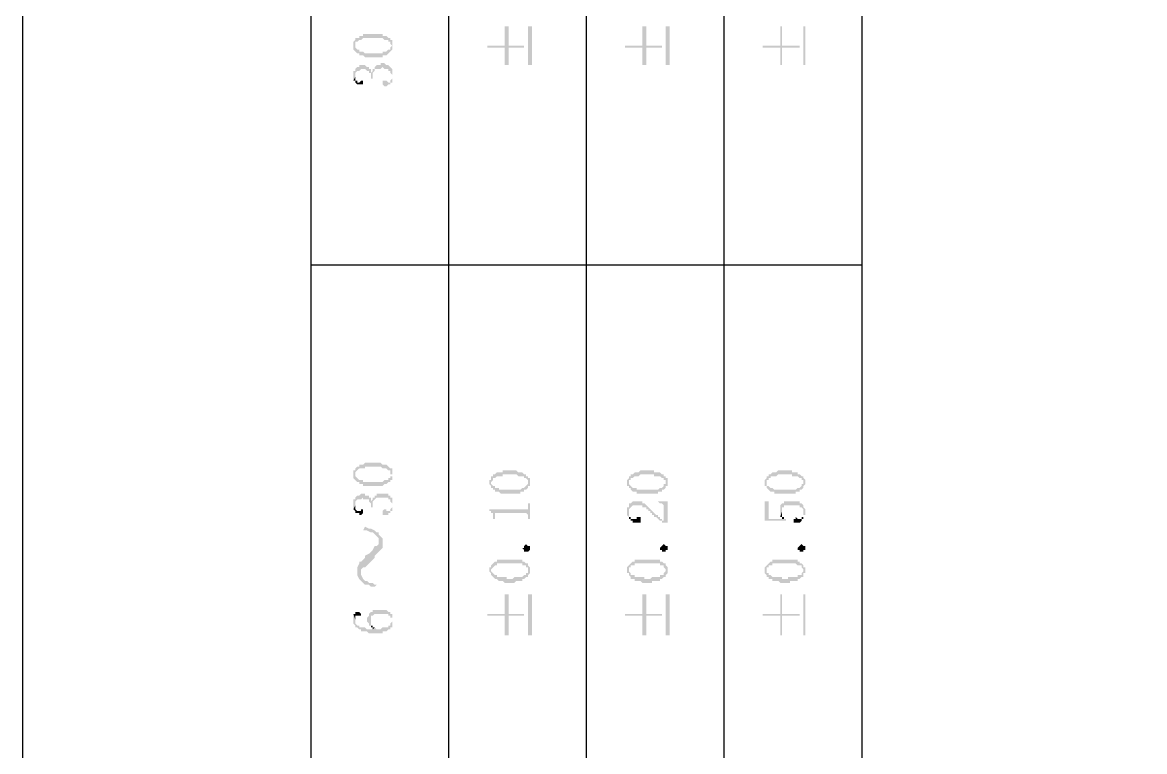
# Model space of a CAD drawing. Header units: millimetres. Extents: x 1167 to 2269, y 1197 to 1555.
# Drawn here: x 1849.13 to 1875.24, y 1325.97 to 1342.94 of the extents above; entities that cross this region are included whole.
import ezdxf

# ---------------------------------------------------------------- set-up
doc = ezdxf.new("R2010")
doc.units = ezdxf.units.MM

msp = doc.modelspace()

# ---------------------------------------------------------------- hatches: boundary and pattern name
at = {"transparency": 33554559}
for points in [[(1859.9466, 1342.39939), (1859.9466, 1342.35426), (1860.35279, 1342.35426), (1860.35279, 1341.94807), (1860.44305, 1341.94807), (1860.44305, 1342.35426), (1860.80411, 1342.35426), (1860.80411, 1342.39939), (1860.44305, 1342.39939), (1860.44305, 1342.85071), (1860.35279, 1342.85071), (1860.35279, 1342.39939)], [(1860.98464, 1341.94807), (1860.98464, 1342.85071), (1860.89437, 1342.85071), (1860.89437, 1341.94807)], [(1863.15098, 1342.39939), (1863.15098, 1342.35426), (1863.55717, 1342.35426), (1863.55717, 1341.94807), (1863.64743, 1341.94807), (1863.64743, 1342.35426), (1864.00849, 1342.35426), (1864.00849, 1342.39939), (1863.64743, 1342.39939), (1863.64743, 1342.85071), (1863.55717, 1342.85071), (1863.55717, 1342.39939)], [(1864.18902, 1341.94807), (1864.18902, 1342.85071), (1864.09876, 1342.85071), (1864.09876, 1341.94807)], [(1866.35536, 1342.39939), (1866.35536, 1342.35426), (1866.76155, 1342.35426), (1866.76155, 1341.94807), (1866.80669, 1341.94807), (1866.80669, 1342.35426), (1867.21288, 1342.35426), (1867.21288, 1342.39939), (1866.80669, 1342.39939), (1866.80669, 1342.85071), (1866.76155, 1342.85071), (1866.76155, 1342.39939)], [(1867.34827, 1341.94807), (1867.34827, 1342.85071), (1867.30314, 1342.85071), (1867.30314, 1341.94807)], [(1856.83248, 1342.39939), (1856.83248, 1342.35426), (1856.83248, 1342.30913), (1856.83248, 1342.30913), (1856.87761, 1342.26399), (1856.87761, 1342.39939), (1856.87761, 1342.44452), (1856.87761, 1342.48966), (1856.92274, 1342.48966), (1856.96787, 1342.53479), (1857.013, 1342.53479), (1857.05814, 1342.57992), (1857.50946, 1342.57992), (1857.55459, 1342.53479), (1857.64486, 1342.53479), (1857.64486, 1342.48966), (1857.68999, 1342.48966), (1857.68999, 1342.44452), (1857.68999, 1342.44452), (1857.73512, 1342.39939), (1857.73512, 1342.53479), (1857.68999, 1342.53479), (1857.68999, 1342.57992), (1857.64486, 1342.57992), (1857.59972, 1342.62505), (1857.50946, 1342.62505), (1857.50946, 1342.67018), (1857.05814, 1342.67018), (1857.05814, 1342.62505), (1856.96787, 1342.62505), (1856.96787, 1342.57992), (1856.87761, 1342.57992), (1856.87761, 1342.53479), (1856.87761, 1342.53479), (1856.83248, 1342.48966), (1856.83248, 1342.44452), (1856.83248, 1342.44452)], [(1856.87761, 1342.26399), (1856.87761, 1342.26399), (1856.92274, 1342.21886), (1856.96787, 1342.21886), (1856.96787, 1342.17373), (1857.05814, 1342.17373), (1857.10327, 1342.1286), (1857.50946, 1342.1286), (1857.50946, 1342.17373), (1857.59972, 1342.17373), (1857.64486, 1342.21886), (1857.64486, 1342.21886), (1857.68999, 1342.26399), (1857.68999, 1342.26399), (1857.73512, 1342.30913), (1857.73512, 1342.39939), (1857.73512, 1342.44452), (1857.73512, 1342.48966), (1857.73512, 1342.53479), (1857.73512, 1342.39939), (1857.73512, 1342.39939), (1857.68999, 1342.35426), (1857.68999, 1342.30913), (1857.64486, 1342.30913), (1857.59972, 1342.26399), (1857.50946, 1342.26399), (1857.50946, 1342.21886), (1857.10327, 1342.21886), (1857.05814, 1342.26399), (1856.96787, 1342.26399), (1856.96787, 1342.30913), (1856.92274, 1342.30913), (1856.87761, 1342.35426), (1856.87761, 1342.39939), (1856.87761, 1342.39939)], [(1856.83248, 1341.72241), (1856.83248, 1341.67728), (1856.83248, 1341.63214), (1856.83248, 1341.58701), (1856.87761, 1341.67728), (1856.87761, 1341.76754), (1856.87761, 1341.76754), (1856.92274, 1341.81267), (1856.96787, 1341.81267), (1857.013, 1341.8578), (1857.10327, 1341.8578), (1857.1484, 1341.81267), (1857.19353, 1341.81267), (1857.19353, 1341.76754), (1857.23867, 1341.76754), (1857.23867, 1341.72241), (1857.23867, 1341.63214), (1857.2838, 1341.63214), (1857.2838, 1341.67728), (1857.2838, 1341.76754), (1857.2838, 1341.76754), (1857.32893, 1341.81267), (1857.32893, 1341.8578), (1857.46433, 1341.8578), (1857.50946, 1341.90294), (1857.50946, 1341.90294), (1857.55459, 1341.8578), (1857.64486, 1341.8578), (1857.64486, 1341.81267), (1857.68999, 1341.81267), (1857.68999, 1341.76754), (1857.73512, 1341.72241), (1857.73512, 1341.67728), (1857.73512, 1341.8578), (1857.73512, 1341.8578), (1857.68999, 1341.90294), (1857.68999, 1341.90294), (1857.64486, 1341.94807), (1857.59972, 1341.94807), (1857.55459, 1341.9932), (1857.46433, 1341.9932), (1857.46433, 1341.94807), (1857.37406, 1341.94807), (1857.32893, 1341.90294), (1857.32893, 1341.8578), (1857.2838, 1341.8578), (1857.2838, 1341.81267), (1857.2838, 1341.81267), (1857.23867, 1341.76754), (1857.23867, 1341.81267), (1857.23867, 1341.8578), (1857.19353, 1341.8578), (1857.19353, 1341.90294), (1857.1484, 1341.90294), (1857.10327, 1341.94807), (1856.96787, 1341.94807), (1856.96787, 1341.90294), (1856.92274, 1341.90294), (1856.87761, 1341.8578), (1856.87761, 1341.81267), (1856.83248, 1341.81267), (1856.83248, 1341.76754)], [(1857.50946, 1341.49675), (1857.50946, 1341.49675), (1857.55459, 1341.45162), (1857.59972, 1341.45162), (1857.64486, 1341.49675), (1857.68999, 1341.49675), (1857.68999, 1341.54188), (1857.73512, 1341.54188), (1857.73512, 1341.63214), (1857.73512, 1341.67728), (1857.73512, 1341.72241), (1857.73512, 1341.81267), (1857.73512, 1341.8578), (1857.73512, 1341.67728), (1857.73512, 1341.63214), (1857.73512, 1341.63214), (1857.68999, 1341.58701), (1857.68999, 1341.54188), (1857.64486, 1341.54188), (1857.59972, 1341.58701), (1857.50946, 1341.58701), (1857.50946, 1341.54188), (1857.50946, 1341.54188)], [(1856.83248, 1341.58701), (1856.87761, 1341.58701), (1856.87761, 1341.54188), (1856.87761, 1341.54188), (1856.92274, 1341.49675), (1857.05814, 1341.49675), (1857.05814, 1341.54188), (1857.05814, 1341.58701), (1857.013, 1341.58701), (1856.96787, 1341.54188), (1856.92274, 1341.54188), (1856.92274, 1341.58701), (1856.87761, 1341.58701), (1856.87761, 1341.67728), (1856.87761, 1341.67728)], [(1856.83248, 1332.42518), (1856.83248, 1332.38005), (1856.83248, 1332.33492), (1856.83248, 1332.33492), (1856.87761, 1332.28978), (1856.87761, 1332.42518), (1856.87761, 1332.47031), (1856.87761, 1332.47031), (1856.92274, 1332.51545), (1856.92274, 1332.51545), (1856.96787, 1332.56058), (1857.10327, 1332.56058), (1857.10327, 1332.60571), (1857.46433, 1332.60571), (1857.50946, 1332.56058), (1857.59972, 1332.56058), (1857.64486, 1332.51545), (1857.68999, 1332.51545), (1857.68999, 1332.47031), (1857.68999, 1332.42518), (1857.73512, 1332.42518), (1857.73512, 1332.56058), (1857.68999, 1332.56058), (1857.64486, 1332.60571), (1857.64486, 1332.60571), (1857.59972, 1332.65084), (1857.50946, 1332.65084), (1857.46433, 1332.69597), (1857.10327, 1332.69597), (1857.05814, 1332.65084), (1856.96787, 1332.65084), (1856.96787, 1332.60571), (1856.92274, 1332.60571), (1856.87761, 1332.56058), (1856.87761, 1332.51545), (1856.83248, 1332.51545)], [(1856.87761, 1332.28978), (1856.87761, 1332.28978), (1856.92274, 1332.24465), (1856.96787, 1332.24465), (1856.96787, 1332.19952), (1857.05814, 1332.19952), (1857.05814, 1332.15439), (1857.50946, 1332.15439), (1857.55459, 1332.19952), (1857.59972, 1332.19952), (1857.64486, 1332.24465), (1857.68999, 1332.24465), (1857.68999, 1332.28978), (1857.73512, 1332.28978), (1857.73512, 1332.33492), (1857.73512, 1332.38005), (1857.73512, 1332.42518), (1857.73512, 1332.47031), (1857.73512, 1332.51545), (1857.73512, 1332.56058), (1857.73512, 1332.38005), (1857.68999, 1332.38005), (1857.68999, 1332.33492), (1857.64486, 1332.33492), (1857.64486, 1332.28978), (1857.55459, 1332.28978), (1857.50946, 1332.24465), (1857.05814, 1332.24465), (1857.05814, 1332.28978), (1856.96787, 1332.28978), (1856.92274, 1332.33492), (1856.92274, 1332.33492), (1856.87761, 1332.38005), (1856.87761, 1332.42518)], [(1859.99173, 1332.24465), (1859.99173, 1332.19952), (1860.03686, 1332.15439), (1860.03686, 1332.10926), (1860.03686, 1332.24465), (1860.03686, 1332.24465), (1860.08199, 1332.28978), (1860.08199, 1332.33492), (1860.12712, 1332.33492), (1860.17226, 1332.38005), (1860.30765, 1332.38005), (1860.30765, 1332.42518), (1860.62358, 1332.42518), (1860.66871, 1332.38005), (1860.80411, 1332.38005), (1860.80411, 1332.33492), (1860.84924, 1332.33492), (1860.89437, 1332.28978), (1860.89437, 1332.24465), (1860.89437, 1332.38005), (1860.84924, 1332.38005), (1860.84924, 1332.42518), (1860.80411, 1332.42518), (1860.75898, 1332.47031), (1860.66871, 1332.47031), (1860.62358, 1332.51545), (1860.30765, 1332.51545), (1860.30765, 1332.47031), (1860.17226, 1332.47031), (1860.12712, 1332.42518), (1860.08199, 1332.42518), (1860.08199, 1332.38005), (1860.03686, 1332.38005), (1860.03686, 1332.33492), (1860.03686, 1332.28978), (1859.99173, 1332.28978)], [(1863.19611, 1332.24465), (1863.19611, 1332.15439), (1863.24124, 1332.15439), (1863.24124, 1332.10926), (1863.24124, 1332.24465), (1863.24124, 1332.28978), (1863.28638, 1332.28978), (1863.28638, 1332.33492), (1863.33151, 1332.33492), (1863.37664, 1332.38005), (1863.46691, 1332.38005), (1863.51204, 1332.42518), (1863.82796, 1332.42518), (1863.82796, 1332.38005), (1863.96336, 1332.38005), (1864.00849, 1332.33492), (1864.05362, 1332.33492), (1864.05362, 1332.28978), (1864.09876, 1332.28978), (1864.09876, 1332.24465), (1864.09876, 1332.38005), (1864.05362, 1332.38005), (1864.05362, 1332.42518), (1864.00849, 1332.42518), (1863.96336, 1332.47031), (1863.82796, 1332.47031), (1863.82796, 1332.51545), (1863.51204, 1332.51545), (1863.46691, 1332.47031), (1863.37664, 1332.47031), (1863.33151, 1332.42518), (1863.28638, 1332.42518), (1863.28638, 1332.38005), (1863.24124, 1332.38005), (1863.24124, 1332.33492), (1863.24124, 1332.33492), (1863.19611, 1332.28978)], [(1866.4005, 1332.24465), (1866.4005, 1332.15439), (1866.44563, 1332.15439), (1866.44563, 1332.10926), (1866.44563, 1332.24465), (1866.44563, 1332.28978), (1866.49076, 1332.28978), (1866.49076, 1332.33492), (1866.53589, 1332.33492), (1866.53589, 1332.38005), (1866.67129, 1332.38005), (1866.71642, 1332.42518), (1867.03235, 1332.42518), (1867.03235, 1332.38005), (1867.16774, 1332.38005), (1867.21288, 1332.33492), (1867.25801, 1332.33492), (1867.25801, 1332.28978), (1867.30314, 1332.28978), (1867.30314, 1332.24465), (1867.30314, 1332.38005), (1867.25801, 1332.38005), (1867.21288, 1332.42518), (1867.16774, 1332.42518), (1867.16774, 1332.47031), (1867.03235, 1332.47031), (1867.03235, 1332.51545), (1866.71642, 1332.51545), (1866.67129, 1332.47031), (1866.58103, 1332.47031), (1866.53589, 1332.42518), (1866.49076, 1332.42518), (1866.49076, 1332.38005), (1866.44563, 1332.38005), (1866.44563, 1332.33492), (1866.44563, 1332.33492), (1866.4005, 1332.28978)], [(1860.03686, 1332.10926), (1860.08199, 1332.10926), (1860.08199, 1332.06412), (1860.12712, 1332.06412), (1860.12712, 1332.01899), (1860.21739, 1332.01899), (1860.26252, 1331.97386), (1860.71384, 1331.97386), (1860.71384, 1332.01899), (1860.80411, 1332.01899), (1860.80411, 1332.06412), (1860.84924, 1332.06412), (1860.89437, 1332.10926), (1860.89437, 1332.15439), (1860.9395, 1332.15439), (1860.9395, 1332.19952), (1860.9395, 1332.24465), (1860.9395, 1332.28978), (1860.9395, 1332.33492), (1860.89437, 1332.33492), (1860.89437, 1332.38005), (1860.89437, 1332.19952), (1860.89437, 1332.19952), (1860.84924, 1332.15439), (1860.84924, 1332.15439), (1860.80411, 1332.10926), (1860.75898, 1332.10926), (1860.71384, 1332.06412), (1860.21739, 1332.06412), (1860.21739, 1332.10926), (1860.12712, 1332.10926), (1860.12712, 1332.15439), (1860.08199, 1332.15439), (1860.03686, 1332.19952), (1860.03686, 1332.24465)], [(1863.24124, 1332.10926), (1863.28638, 1332.10926), (1863.28638, 1332.06412), (1863.28638, 1332.06412), (1863.33151, 1332.01899), (1863.42177, 1332.01899), (1863.42177, 1331.97386), (1863.91823, 1331.97386), (1863.91823, 1332.01899), (1864.00849, 1332.01899), (1864.00849, 1332.06412), (1864.05362, 1332.06412), (1864.09876, 1332.10926), (1864.09876, 1332.15439), (1864.14389, 1332.15439), (1864.14389, 1332.19952), (1864.14389, 1332.24465), (1864.14389, 1332.28978), (1864.14389, 1332.33492), (1864.09876, 1332.33492), (1864.09876, 1332.38005), (1864.09876, 1332.19952), (1864.05362, 1332.19952), (1864.05362, 1332.15439), (1864.05362, 1332.15439), (1864.00849, 1332.10926), (1863.96336, 1332.10926), (1863.91823, 1332.06412), (1863.42177, 1332.06412), (1863.42177, 1332.10926), (1863.33151, 1332.10926), (1863.28638, 1332.15439), (1863.28638, 1332.15439), (1863.24124, 1332.19952), (1863.24124, 1332.24465)], [(1866.44563, 1332.10926), (1866.44563, 1332.10926), (1866.49076, 1332.06412), (1866.49076, 1332.06412), (1866.53589, 1332.01899), (1866.62616, 1332.01899), (1866.62616, 1331.97386), (1867.12261, 1331.97386), (1867.12261, 1332.01899), (1867.21288, 1332.01899), (1867.21288, 1332.06412), (1867.25801, 1332.06412), (1867.30314, 1332.10926), (1867.30314, 1332.15439), (1867.30314, 1332.15439), (1867.34827, 1332.19952), (1867.34827, 1332.24465), (1867.34827, 1332.28978), (1867.34827, 1332.28978), (1867.30314, 1332.33492), (1867.30314, 1332.38005), (1867.30314, 1332.19952), (1867.25801, 1332.19952), (1867.25801, 1332.15439), (1867.25801, 1332.15439), (1867.21288, 1332.10926), (1867.16774, 1332.10926), (1867.12261, 1332.06412), (1866.62616, 1332.06412), (1866.58103, 1332.10926), (1866.53589, 1332.10926), (1866.49076, 1332.15439), (1866.44563, 1332.15439), (1866.44563, 1332.19952), (1866.44563, 1332.24465)], [(1856.83248, 1331.70307), (1856.83248, 1331.6128), (1856.83248, 1331.6128), (1856.87761, 1331.70307), (1856.87761, 1331.7482), (1856.87761, 1331.79333), (1856.87761, 1331.79333), (1856.92274, 1331.83846), (1857.013, 1331.83846), (1857.05814, 1331.88359), (1857.05814, 1331.83846), (1857.19353, 1331.83846), (1857.19353, 1331.79333), (1857.19353, 1331.79333), (1857.23867, 1331.7482), (1857.23867, 1331.70307), (1857.23867, 1331.65793), (1857.2838, 1331.65793), (1857.2838, 1331.70307), (1857.2838, 1331.79333), (1857.2838, 1331.79333), (1857.32893, 1331.83846), (1857.32893, 1331.83846), (1857.37406, 1331.88359), (1857.64486, 1331.88359), (1857.64486, 1331.83846), (1857.68999, 1331.83846), (1857.68999, 1331.79333), (1857.68999, 1331.79333), (1857.73512, 1331.7482), (1857.73512, 1331.70307), (1857.73512, 1331.88359), (1857.68999, 1331.88359), (1857.68999, 1331.92873), (1857.64486, 1331.92873), (1857.64486, 1331.97386), (1857.37406, 1331.97386), (1857.37406, 1331.92873), (1857.32893, 1331.92873), (1857.32893, 1331.88359), (1857.2838, 1331.88359), (1857.2838, 1331.83846), (1857.2838, 1331.83846), (1857.23867, 1331.79333), (1857.23867, 1331.88359), (1857.19353, 1331.88359), (1857.19353, 1331.92873), (1857.10327, 1331.92873), (1857.10327, 1331.97386), (1857.013, 1331.97386), (1856.96787, 1331.92873), (1856.92274, 1331.92873), (1856.87761, 1331.88359), (1856.87761, 1331.83846), (1856.83248, 1331.83846), (1856.83248, 1331.79333), (1856.83248, 1331.7482)], [(1856.83248, 1331.6128), (1856.87761, 1331.56767), (1856.87761, 1331.52254), (1856.96787, 1331.52254), (1856.96787, 1331.47741), (1857.013, 1331.47741), (1857.05814, 1331.52254), (1857.05814, 1331.56767), (1857.05814, 1331.6128), (1857.013, 1331.6128), (1857.013, 1331.56767), (1856.92274, 1331.56767), (1856.87761, 1331.6128), (1856.87761, 1331.65793), (1856.87761, 1331.70307)], [(1857.50946, 1331.52254), (1857.50946, 1331.47741), (1857.64486, 1331.47741), (1857.64486, 1331.52254), (1857.68999, 1331.52254), (1857.68999, 1331.56767), (1857.73512, 1331.56767), (1857.73512, 1331.6128), (1857.73512, 1331.70307), (1857.73512, 1331.7482), (1857.73512, 1331.79333), (1857.73512, 1331.83846), (1857.73512, 1331.70307), (1857.73512, 1331.65793), (1857.73512, 1331.65793), (1857.68999, 1331.6128), (1857.68999, 1331.56767), (1857.59972, 1331.56767), (1857.59972, 1331.6128), (1857.55459, 1331.6128), (1857.50946, 1331.56767), (1857.50946, 1331.56767)], [(1859.99173, 1331.6128), (1859.99173, 1331.56767), (1860.03686, 1331.56767), (1860.03686, 1331.52254), (1860.08199, 1331.52254), (1860.08199, 1331.47741), (1860.08199, 1331.43227), (1860.08199, 1331.38714), (1860.12712, 1331.38714), (1860.12712, 1331.47741), (1860.12712, 1331.52254), (1860.84924, 1331.52254), (1860.89437, 1331.47741), (1860.89437, 1331.43227), (1860.89437, 1331.38714), (1860.9395, 1331.38714), (1860.9395, 1331.7482), (1860.89437, 1331.7482), (1860.89437, 1331.65793), (1860.89437, 1331.6128), (1860.80411, 1331.6128)], [(1863.19611, 1331.56767), (1863.19611, 1331.52254), (1863.19611, 1331.47741), (1863.24124, 1331.43227), (1863.24124, 1331.56767), (1863.24124, 1331.6128), (1863.24124, 1331.6128), (1863.28638, 1331.65793), (1863.28638, 1331.65793), (1863.33151, 1331.70307), (1863.55717, 1331.70307), (1863.55717, 1331.65793), (1863.64743, 1331.65793), (1863.64743, 1331.6128), (1863.69257, 1331.6128), (1863.69257, 1331.56767), (1863.7377, 1331.56767), (1863.7377, 1331.52254), (1863.78283, 1331.52254), (1863.78283, 1331.47741), (1863.82796, 1331.47741), (1863.82796, 1331.43227), (1863.8731, 1331.43227), (1863.91823, 1331.38714), (1863.91823, 1331.38714), (1863.96336, 1331.34201), (1864.00849, 1331.34201), (1864.00849, 1331.29688), (1864.05362, 1331.29688), (1864.05362, 1331.34201), (1864.00849, 1331.34201), (1864.00849, 1331.38714), (1863.96336, 1331.38714), (1863.96336, 1331.43227), (1863.91823, 1331.43227), (1863.91823, 1331.47741), (1863.8731, 1331.47741), (1863.82796, 1331.52254), (1863.82796, 1331.52254), (1863.78283, 1331.56767), (1863.78283, 1331.56767), (1863.7377, 1331.6128), (1863.7377, 1331.6128), (1863.69257, 1331.65793), (1863.69257, 1331.65793), (1863.64743, 1331.70307), (1863.64743, 1331.70307), (1863.6023, 1331.7482), (1863.55717, 1331.7482), (1863.55717, 1331.79333), (1863.33151, 1331.79333), (1863.28638, 1331.7482), (1863.24124, 1331.7482), (1863.24124, 1331.70307), (1863.24124, 1331.65793), (1863.19611, 1331.65793)], [(1863.91823, 1331.79333), (1863.91823, 1331.79333), (1863.96336, 1331.7482), (1864.00849, 1331.7482), (1864.05362, 1331.70307), (1864.05362, 1331.29688), (1864.14389, 1331.29688), (1864.14389, 1331.79333)], [(1866.4005, 1331.79333), (1866.4005, 1331.34201), (1866.89695, 1331.34201), (1866.89695, 1331.38714), (1866.49076, 1331.38714), (1866.49076, 1331.79333)], [(1866.76155, 1331.56767), (1866.76155, 1331.52254), (1866.76155, 1331.47741), (1866.76155, 1331.43227), (1866.76155, 1331.43227), (1866.80669, 1331.56767), (1866.80669, 1331.6128), (1866.80669, 1331.65793), (1866.85182, 1331.65793), (1866.85182, 1331.70307), (1867.21288, 1331.70307), (1867.21288, 1331.65793), (1867.25801, 1331.65793), (1867.30314, 1331.6128), (1867.30314, 1331.38714), (1867.30314, 1331.47741), (1867.34827, 1331.47741), (1867.34827, 1331.52254), (1867.34827, 1331.6128), (1867.34827, 1331.6128), (1867.30314, 1331.65793), (1867.30314, 1331.70307), (1867.30314, 1331.70307), (1867.25801, 1331.7482), (1867.21288, 1331.7482), (1867.21288, 1331.79333), (1866.85182, 1331.79333), (1866.85182, 1331.7482), (1866.80669, 1331.7482), (1866.76155, 1331.70307), (1866.76155, 1331.6128), (1866.76155, 1331.6128)], [(1863.24124, 1331.43227), (1863.24124, 1331.38714), (1863.28638, 1331.38714), (1863.28638, 1331.34201), (1863.33151, 1331.34201), (1863.33151, 1331.29688), (1863.51204, 1331.29688), (1863.51204, 1331.34201), (1863.51204, 1331.38714), (1863.51204, 1331.43227), (1863.42177, 1331.43227), (1863.42177, 1331.38714), (1863.28638, 1331.38714), (1863.28638, 1331.43227), (1863.24124, 1331.43227), (1863.24124, 1331.52254), (1863.24124, 1331.52254)], [(1866.76155, 1331.43227), (1866.80669, 1331.43227), (1866.80669, 1331.38714), (1866.85182, 1331.38714), (1866.85182, 1331.43227), (1866.80669, 1331.43227), (1866.80669, 1331.47741), (1866.80669, 1331.56767)], [(1867.07748, 1331.34201), (1867.07748, 1331.29688), (1867.21288, 1331.29688), (1867.25801, 1331.34201), (1867.25801, 1331.38714), (1867.30314, 1331.38714), (1867.30314, 1331.52254), (1867.30314, 1331.47741), (1867.30314, 1331.43227), (1867.25801, 1331.43227), (1867.25801, 1331.38714), (1867.16774, 1331.38714), (1867.12261, 1331.43227), (1867.12261, 1331.38714), (1867.07748, 1331.38714)], [(1857.05814, 1331.11635), (1857.1484, 1331.11635), (1857.23867, 1331.07122), (1857.2838, 1331.07122), (1857.32893, 1331.02608), (1857.32893, 1331.02608), (1857.37406, 1330.98095), (1857.41919, 1330.93582), (1857.41919, 1330.61989), (1857.41919, 1330.61989), (1857.46433, 1330.66503), (1857.50946, 1330.71016), (1857.50946, 1330.93582), (1857.46433, 1330.98095), (1857.41919, 1331.02608), (1857.41919, 1331.07122), (1857.37406, 1331.07122), (1857.32893, 1331.11635), (1857.23867, 1331.16148), (1857.19353, 1331.16148), (1857.10327, 1331.20661)], [(1856.92274, 1330.16857), (1856.92274, 1330.07831), (1856.96787, 1329.98804), (1857.013, 1329.94291), (1857.013, 1330.12344), (1857.013, 1330.2137), (1857.05814, 1330.25884), (1857.10327, 1330.25884), (1857.1484, 1330.30397), (1857.19353, 1330.3491), (1857.23867, 1330.39423), (1857.2838, 1330.43937), (1857.32893, 1330.4845), (1857.32893, 1330.52963), (1857.37406, 1330.57476), (1857.41919, 1330.61989), (1857.41919, 1330.84555), (1857.41919, 1330.80042), (1857.37406, 1330.75529), (1857.32893, 1330.75529), (1857.2838, 1330.66503), (1857.23867, 1330.61989), (1857.23867, 1330.61989), (1857.19353, 1330.57476), (1857.10327, 1330.52963), (1857.10327, 1330.4845), (1857.05814, 1330.43937), (1857.013, 1330.39423), (1856.96787, 1330.39423), (1856.96787, 1330.3491), (1856.92274, 1330.25884), (1856.92274, 1330.2137)], [(1860.9395, 1330.71016), (1860.9395, 1330.66503), (1860.9395, 1330.66503), (1860.89437, 1330.61989), (1860.80411, 1330.61989), (1860.80411, 1330.66503), (1860.80411, 1330.66503), (1860.75898, 1330.71016), (1860.80411, 1330.71016), (1860.80411, 1330.75529), (1860.80411, 1330.75529), (1860.84924, 1330.80042), (1860.84924, 1330.80042), (1860.89437, 1330.75529), (1860.9395, 1330.75529), (1860.9395, 1330.71016)], [(1864.14389, 1330.71016), (1864.14389, 1330.66503), (1864.09876, 1330.66503), (1864.09876, 1330.61989), (1864.00849, 1330.61989), (1864.00849, 1330.66503), (1863.96336, 1330.66503), (1863.96336, 1330.71016), (1863.96336, 1330.71016), (1864.00849, 1330.75529), (1864.00849, 1330.75529), (1864.05362, 1330.80042), (1864.05362, 1330.80042), (1864.09876, 1330.75529), (1864.14389, 1330.75529), (1864.14389, 1330.71016)], [(1867.34827, 1330.71016), (1867.34827, 1330.66503), (1867.30314, 1330.66503), (1867.30314, 1330.61989), (1867.21288, 1330.61989), (1867.21288, 1330.66503), (1867.16774, 1330.66503), (1867.16774, 1330.71016), (1867.16774, 1330.71016), (1867.21288, 1330.75529), (1867.21288, 1330.75529), (1867.25801, 1330.80042), (1867.25801, 1330.80042), (1867.30314, 1330.75529), (1867.34827, 1330.75529), (1867.34827, 1330.71016)], [(1859.99173, 1330.16857), (1859.99173, 1330.16857), (1860.03686, 1330.12344), (1860.03686, 1330.07831), (1860.03686, 1330.2137), (1860.03686, 1330.2137), (1860.08199, 1330.25884), (1860.08199, 1330.25884), (1860.12712, 1330.30397), (1860.17226, 1330.30397), (1860.17226, 1330.3491), (1860.75898, 1330.3491), (1860.75898, 1330.30397), (1860.84924, 1330.30397), (1860.84924, 1330.25884), (1860.89437, 1330.25884), (1860.89437, 1330.2137), (1860.89437, 1330.16857), (1860.89437, 1330.3491), (1860.84924, 1330.3491), (1860.80411, 1330.39423), (1860.75898, 1330.39423), (1860.75898, 1330.43937), (1860.17226, 1330.43937), (1860.17226, 1330.39423), (1860.12712, 1330.39423), (1860.08199, 1330.3491), (1860.08199, 1330.3491), (1860.03686, 1330.30397), (1860.03686, 1330.25884), (1859.99173, 1330.25884), (1859.99173, 1330.2137)], [(1863.19611, 1330.16857), (1863.19611, 1330.12344), (1863.24124, 1330.12344), (1863.24124, 1330.07831), (1863.24124, 1330.2137), (1863.24124, 1330.25884), (1863.28638, 1330.25884), (1863.28638, 1330.30397), (1863.37664, 1330.30397), (1863.37664, 1330.3491), (1863.96336, 1330.3491), (1863.96336, 1330.30397), (1864.05362, 1330.30397), (1864.05362, 1330.25884), (1864.05362, 1330.25884), (1864.09876, 1330.2137), (1864.09876, 1330.16857), (1864.09876, 1330.3491), (1864.05362, 1330.3491), (1864.00849, 1330.39423), (1863.96336, 1330.39423), (1863.96336, 1330.43937), (1863.37664, 1330.43937), (1863.37664, 1330.39423), (1863.33151, 1330.39423), (1863.28638, 1330.3491), (1863.28638, 1330.3491), (1863.24124, 1330.30397), (1863.24124, 1330.30397), (1863.19611, 1330.25884), (1863.19611, 1330.2137)], [(1866.4005, 1330.16857), (1866.4005, 1330.12344), (1866.4005, 1330.12344), (1866.44563, 1330.07831), (1866.44563, 1330.2137), (1866.44563, 1330.25884), (1866.49076, 1330.25884), (1866.49076, 1330.30397), (1866.58103, 1330.30397), (1866.58103, 1330.3491), (1867.12261, 1330.3491), (1867.16774, 1330.30397), (1867.25801, 1330.30397), (1867.25801, 1330.25884), (1867.25801, 1330.25884), (1867.30314, 1330.2137), (1867.30314, 1330.16857), (1867.30314, 1330.30397), (1867.25801, 1330.3491), (1867.21288, 1330.3491), (1867.21288, 1330.39423), (1867.16774, 1330.39423), (1867.16774, 1330.43937), (1866.58103, 1330.43937), (1866.58103, 1330.39423), (1866.53589, 1330.39423), (1866.49076, 1330.3491), (1866.49076, 1330.3491), (1866.44563, 1330.30397), (1866.44563, 1330.30397), (1866.4005, 1330.25884), (1866.4005, 1330.2137)], [(1857.013, 1329.94291), (1857.013, 1329.94291), (1857.05814, 1329.89778), (1857.10327, 1329.85265), (1857.19353, 1329.85265), (1857.23867, 1329.80751), (1857.32893, 1329.80751), (1857.37406, 1329.85265), (1857.32893, 1329.85265), (1857.2838, 1329.89778), (1857.19353, 1329.89778), (1857.1484, 1329.94291), (1857.10327, 1329.94291), (1857.05814, 1329.98804), (1857.013, 1330.07831), (1857.013, 1330.12344)], [(1860.03686, 1330.07831), (1860.08199, 1330.03318), (1860.08199, 1330.03318), (1860.12712, 1329.98804), (1860.17226, 1329.98804), (1860.21739, 1329.94291), (1860.30765, 1329.94291), (1860.35279, 1329.89778), (1860.57845, 1329.89778), (1860.62358, 1329.94291), (1860.75898, 1329.94291), (1860.75898, 1329.98804), (1860.80411, 1329.98804), (1860.84924, 1330.03318), (1860.89437, 1330.03318), (1860.89437, 1330.07831), (1860.89437, 1330.07831), (1860.9395, 1330.12344), (1860.9395, 1330.16857), (1860.9395, 1330.2137), (1860.9395, 1330.25884), (1860.9395, 1330.25884), (1860.89437, 1330.30397), (1860.89437, 1330.16857), (1860.89437, 1330.12344), (1860.84924, 1330.12344), (1860.84924, 1330.07831), (1860.80411, 1330.07831), (1860.75898, 1330.03318), (1860.57845, 1330.03318), (1860.53331, 1329.98804), (1860.39792, 1329.98804), (1860.39792, 1330.03318), (1860.17226, 1330.03318), (1860.17226, 1330.07831), (1860.12712, 1330.07831), (1860.08199, 1330.12344), (1860.08199, 1330.12344), (1860.03686, 1330.16857), (1860.03686, 1330.16857)], [(1863.24124, 1330.07831), (1863.28638, 1330.03318), (1863.28638, 1329.98804), (1863.37664, 1329.98804), (1863.37664, 1329.94291), (1863.51204, 1329.94291), (1863.55717, 1329.89778), (1863.78283, 1329.89778), (1863.78283, 1329.94291), (1863.96336, 1329.94291), (1863.96336, 1329.98804), (1864.00849, 1329.98804), (1864.05362, 1330.03318), (1864.09876, 1330.03318), (1864.09876, 1330.07831), (1864.09876, 1330.07831), (1864.14389, 1330.12344), (1864.14389, 1330.16857), (1864.14389, 1330.2137), (1864.14389, 1330.25884), (1864.14389, 1330.25884), (1864.09876, 1330.30397), (1864.09876, 1330.16857), (1864.09876, 1330.16857), (1864.05362, 1330.12344), (1864.05362, 1330.07831), (1863.96336, 1330.07831), (1863.96336, 1330.03318), (1863.78283, 1330.03318), (1863.7377, 1329.98804), (1863.6023, 1329.98804), (1863.6023, 1330.03318), (1863.37664, 1330.03318), (1863.37664, 1330.07831), (1863.28638, 1330.07831), (1863.28638, 1330.12344), (1863.28638, 1330.12344), (1863.24124, 1330.16857), (1863.24124, 1330.16857)], [(1866.44563, 1330.07831), (1866.44563, 1330.03318), (1866.49076, 1330.03318), (1866.49076, 1329.98804), (1866.58103, 1329.98804), (1866.58103, 1329.94291), (1866.71642, 1329.94291), (1866.76155, 1329.89778), (1866.98721, 1329.89778), (1866.98721, 1329.94291), (1867.16774, 1329.94291), (1867.16774, 1329.98804), (1867.21288, 1329.98804), (1867.25801, 1330.03318), (1867.30314, 1330.03318), (1867.30314, 1330.07831), (1867.30314, 1330.12344), (1867.34827, 1330.12344), (1867.34827, 1330.16857), (1867.34827, 1330.2137), (1867.34827, 1330.25884), (1867.30314, 1330.25884), (1867.30314, 1330.30397), (1867.30314, 1330.16857), (1867.30314, 1330.16857), (1867.25801, 1330.12344), (1867.25801, 1330.07831), (1867.16774, 1330.07831), (1867.16774, 1330.03318), (1866.94208, 1330.03318), (1866.94208, 1329.98804), (1866.80669, 1329.98804), (1866.80669, 1330.03318), (1866.58103, 1330.03318), (1866.53589, 1330.07831), (1866.49076, 1330.07831), (1866.49076, 1330.12344), (1866.44563, 1330.12344), (1866.44563, 1330.16857), (1866.44563, 1330.16857)], [(1859.9466, 1329.17566), (1859.9466, 1329.13053), (1860.35279, 1329.13053), (1860.35279, 1328.67921), (1860.44305, 1328.67921), (1860.44305, 1329.13053), (1860.80411, 1329.13053), (1860.80411, 1329.17566), (1860.44305, 1329.17566), (1860.44305, 1329.62699), (1860.35279, 1329.62699), (1860.35279, 1329.17566)], [(1860.98464, 1328.67921), (1860.98464, 1329.62699), (1860.89437, 1329.62699), (1860.89437, 1328.67921)], [(1863.15098, 1329.17566), (1863.15098, 1329.13053), (1863.55717, 1329.13053), (1863.55717, 1328.67921), (1863.64743, 1328.67921), (1863.64743, 1329.13053), (1864.00849, 1329.13053), (1864.00849, 1329.17566), (1863.64743, 1329.17566), (1863.64743, 1329.62699), (1863.55717, 1329.62699), (1863.55717, 1329.17566)], [(1864.18902, 1328.67921), (1864.18902, 1329.62699), (1864.09876, 1329.62699), (1864.09876, 1328.67921)], [(1866.35536, 1329.17566), (1866.35536, 1329.13053), (1866.76155, 1329.13053), (1866.76155, 1328.67921), (1866.80669, 1328.67921), (1866.80669, 1329.13053), (1867.21288, 1329.13053), (1867.21288, 1329.17566), (1866.80669, 1329.17566), (1866.80669, 1329.62699), (1866.76155, 1329.62699), (1866.76155, 1329.17566)], [(1867.34827, 1328.67921), (1867.34827, 1329.62699), (1867.30314, 1329.62699), (1867.30314, 1328.67921)], [(1857.1484, 1329.04027), (1857.1484, 1328.99514), (1857.19353, 1328.95), (1857.19353, 1328.90487), (1857.23867, 1328.90487), (1857.23867, 1329.04027), (1857.23867, 1329.0854), (1857.23867, 1329.13053), (1857.2838, 1329.13053), (1857.32893, 1329.17566), (1857.64486, 1329.17566), (1857.64486, 1329.13053), (1857.68999, 1329.13053), (1857.68999, 1329.0854), (1857.73512, 1329.0854), (1857.73512, 1329.04027), (1857.73512, 1328.90487), (1857.73512, 1328.95), (1857.73512, 1329.04027), (1857.73512, 1329.13053), (1857.73512, 1329.17566), (1857.68999, 1329.17566), (1857.68999, 1329.2208), (1857.64486, 1329.2208), (1857.59972, 1329.26593), (1857.2838, 1329.26593), (1857.2838, 1329.2208), (1857.23867, 1329.2208), (1857.19353, 1329.17566), (1857.19353, 1329.13053), (1857.19353, 1329.13053), (1857.1484, 1329.0854), (1857.1484, 1329.0854)], [(1856.83248, 1329.17566), (1856.87761, 1329.04027), (1856.87761, 1329.0854), (1856.87761, 1329.13053), (1857.013, 1329.13053), (1857.013, 1329.17566), (1857.013, 1329.17566), (1856.96787, 1329.2208), (1856.87761, 1329.2208), (1856.87761, 1329.17566)], [(1856.83248, 1329.0854), (1856.83248, 1328.99514), (1856.83248, 1328.95), (1856.83248, 1328.95), (1856.87761, 1328.90487), (1856.87761, 1328.85974), (1856.92274, 1328.85974), (1856.96787, 1328.81461), (1857.013, 1328.81461), (1857.013, 1328.76947), (1857.1484, 1328.76947), (1857.19353, 1328.72434), (1857.50946, 1328.72434), (1857.50946, 1328.76947), (1857.59972, 1328.76947), (1857.64486, 1328.81461), (1857.68999, 1328.81461), (1857.68999, 1328.85974), (1857.73512, 1328.85974), (1857.73512, 1329.04027), (1857.73512, 1328.99514), (1857.73512, 1328.99514), (1857.68999, 1328.95), (1857.68999, 1328.90487), (1857.64486, 1328.90487), (1857.64486, 1328.85974), (1857.50946, 1328.85974), (1857.46433, 1328.81461), (1857.37406, 1328.81461), (1857.32893, 1328.85974), (1857.32893, 1328.85974), (1857.2838, 1328.81461), (1857.1484, 1328.81461), (1857.10327, 1328.85974), (1856.96787, 1328.85974), (1856.96787, 1328.90487), (1856.92274, 1328.90487), (1856.87761, 1328.95), (1856.87761, 1328.99514), (1856.87761, 1329.04027), (1856.87761, 1329.04027), (1856.83248, 1329.17566), (1856.83248, 1329.13053)], [(1857.23867, 1328.90487), (1857.23867, 1328.85974), (1857.2838, 1328.85974), (1857.2838, 1328.81461), (1857.32893, 1328.85974), (1857.2838, 1328.85974), (1857.2838, 1328.90487), (1857.23867, 1328.90487), (1857.23867, 1328.95), (1857.23867, 1328.99514), (1857.23867, 1329.04027)]]:
    msp.add_hatch(color=256, dxfattribs=at).paths.add_polyline_path(points)

# ---------------------------------------------------------------- linework, layer by layer
msp.add_line((1855.83949, 1549.22789), (1855.83949, 1262.48694))
msp.add_lwpolyline([(2269.13303, 1258.22789), (2269.13303, 1555.22789), (1849.13303, 1555.22789), (1849.13303, 1258.22789)], close=True)
for points in [[(1868.65711, 1549.22789), (1868.65711, 1262.48694)], [(1859.04395, 1376.83524), (1859.04395, 1283.81783)], [(1862.24834, 1376.83524), (1862.24834, 1283.81783)], [(1865.45272, 1376.83524), (1865.45272, 1283.81783)], [(1855.83957, 1337.29946), (1868.65711, 1337.29946)]]:
    msp.add_lwpolyline(points)

doc.saveas('drawing.dxf')
